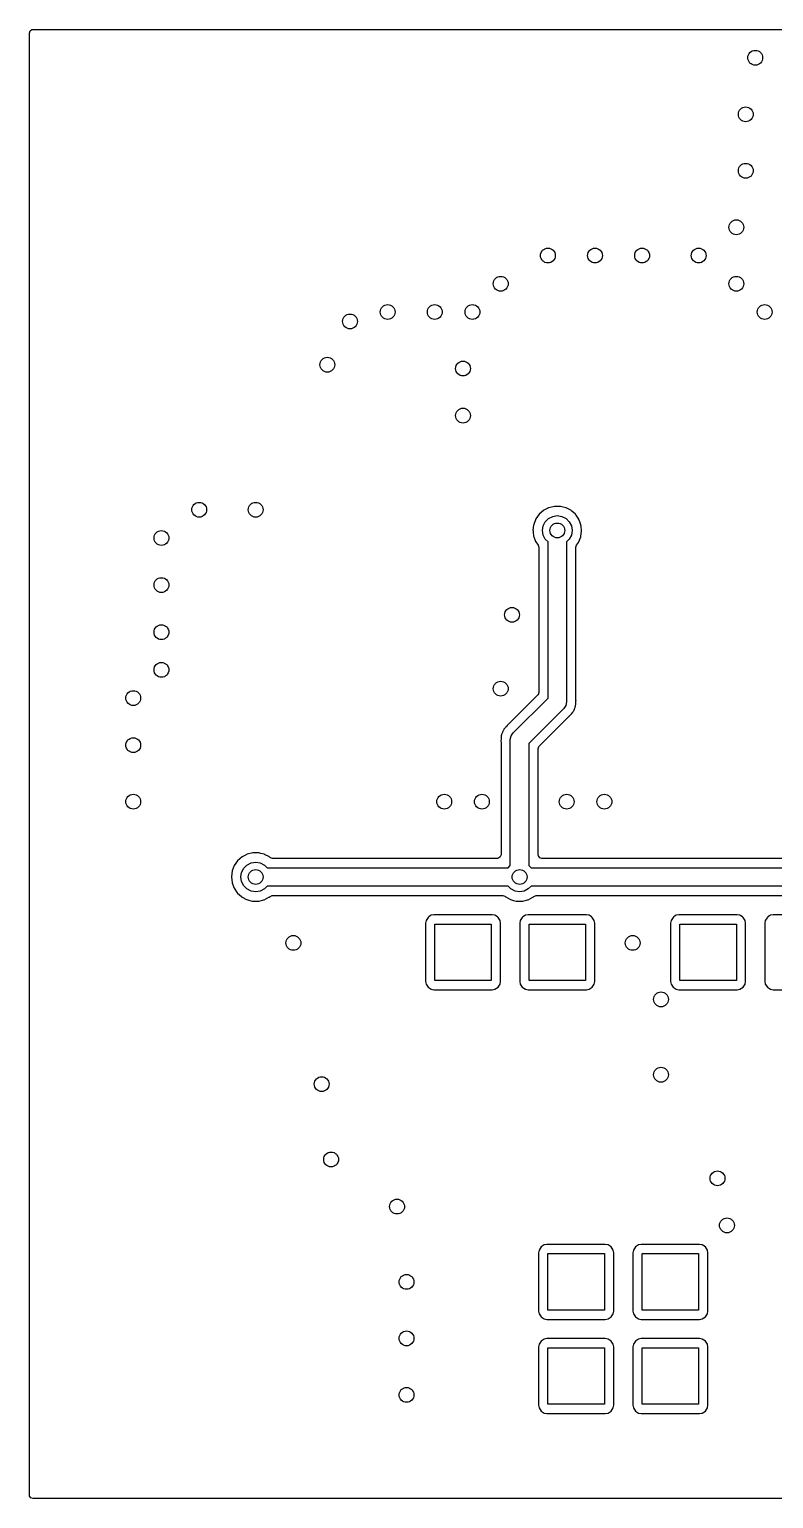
# Model space of a CAD drawing. Extents: x 0.23 to 2.59, y 0.27 to 1.83.
# Drawn here: x 0.23 to 1.02, y 0.27 to 1.83 of the extents above; entities that cross this region are included whole.
import ezdxf

# ---------------------------------------------------------------- set-up
doc = ezdxf.new("R2010")
doc.units = 0
doc.header["$MEASUREMENT"] = 0
doc.layers.add('BLACK', color=7, linetype='CONTINUOUS')

msp = doc.modelspace()

# ---------------------------------------------------------------- linework, layer by layer
at = {"layer": 'BLACK', "linetype": 'CONTINUOUS'}
for p, q in [((0.229862, 1.82624), (0.230607, 1.82853)), ((0.229862, 0.27376), (0.229862, 1.82624)), ((0.230607, 1.82853), (0.232555, 1.82995)), ((0.232555, 1.82995), (0.23376, 1.83014)), ((0.23376, 1.83014), (2.58624, 1.83014)), ((0.770828, 1.31526), (0.767264, 1.31019)), ((0.775499, 1.31934), (0.770828, 1.31526)), ((0.775708, 1.31945), (0.775499, 1.31934)), ((0.780604, 1.32197), (0.775708, 1.31945)), ((0.775708, 1.31945), (0.775708, 1.31945)), ((0.77726, 1.30726), (0.780744, 1.31074)), ((0.781007, 1.32218), (0.780604, 1.32197)), ((0.780744, 1.31074), (0.785134, 1.31298)), ((0.787035, 1.32363), (0.781007, 1.32218)), ((0.785134, 1.31298), (0.79, 1.31375)), ((0.78727, 1.32363), (0.787035, 1.32363)), ((0.790101, 1.32361), (0.78727, 1.32363)), ((0.78727, 1.32363), (0.78727, 1.32363)), ((0.79, 1.31375), (0.794866, 1.31298)), ((0.793233, 1.32359), (0.790101, 1.32361)), ((0.793461, 1.32354), (0.793233, 1.32359)), ((0.796239, 1.32284), (0.793461, 1.32354)), ((0.793461, 1.32354), (0.793461, 1.32354)), ((0.794866, 1.31298), (0.799256, 1.31074)), ((0.799245, 1.32208), (0.796239, 1.32284)), ((0.799453, 1.32197), (0.799245, 1.32208)), ((0.799256, 1.31074), (0.80274, 1.30726)), ((0.804231, 1.31945), (0.799453, 1.32197)), ((0.799453, 1.32197), (0.799453, 1.32197)), ((0.804723, 1.31918), (0.804231, 1.31945)), ((0.805596, 1.31841), (0.804723, 1.31918)), ((0.809176, 1.31522), (0.805596, 1.31841)), ((0.809352, 1.31506), (0.809176, 1.31522)), ((0.809176, 1.31522), (0.809176, 1.31522)), ((0.809485, 1.31487), (0.809352, 1.31506)), ((0.809983, 1.31414), (0.809485, 1.31487)), ((0.809485, 1.31487), (0.809485, 1.31487)), ((0.812863, 1.30995), (0.809983, 1.31414)), ((0.764899, 1.30356), (0.764203, 1.29827)), ((0.764203, 1.29827), (0.764229, 1.29804)), ((0.764229, 1.29804), (0.764229, 1.29804)), ((0.764229, 1.29804), (0.764437, 1.29615)), ((0.764437, 1.29615), (0.764883, 1.29211)), ((0.764981, 1.30418), (0.764899, 1.30356)), ((0.764982, 1.30418), (0.764981, 1.30418)), ((0.765012, 1.30442), (0.764982, 1.30418)), ((0.767264, 1.31019), (0.765012, 1.30442)), ((0.774252, 1.298), (0.775023, 1.30287)), ((0.775023, 1.29313), (0.774252, 1.298)), ((0.775023, 1.30287), (0.77726, 1.30726)), ((0.80274, 1.30726), (0.804977, 1.30287)), ((0.804977, 1.30287), (0.805748, 1.298)), ((0.805748, 1.298), (0.804977, 1.29313)), ((0.812946, 1.30973), (0.812863, 1.30995)), ((0.813879, 1.30726), (0.812946, 1.30973)), ((0.815054, 1.30415), (0.813879, 1.30726)), ((0.815, 1.29189), (0.815775, 1.29733)), ((0.815082, 1.30392), (0.815054, 1.30415)), ((0.815268, 1.30238), (0.815082, 1.30392)), ((0.815082, 1.30392), (0.815082, 1.30392)), ((0.815798, 1.298), (0.815268, 1.30238)), ((0.815775, 1.29733), (0.815793, 1.29746)), ((0.815775, 1.29733), (0.815775, 1.29733)), ((0.815793, 1.29746), (0.815798, 1.298)), ((0.764883, 1.29211), (0.765171, 1.29132)), ((0.765171, 1.29132), (0.7662, 1.28851)), ((0.7662, 1.28851), (0.767014, 1.28629)), ((0.767014, 1.28629), (0.767145, 1.28609)), ((0.767145, 1.28609), (0.769633, 1.28239)), ((0.769633, 1.28239), (0.770295, 1.28022)), ((0.770295, 1.28022), (0.770295, 1.12578)), ((0.77726, 1.28874), (0.775023, 1.29313)), ((0.780157, 1.28585), (0.77726, 1.28874)), ((0.780157, 1.12008), (0.780157, 1.28585)), ((0.80274, 1.28874), (0.799843, 1.28585)), ((0.799843, 1.28585), (0.799843, 1.116)), ((0.804977, 1.29313), (0.80274, 1.28874)), ((0.809705, 1.28028), (0.810437, 1.28255)), ((0.809705, 1.1185), (0.809705, 1.28028)), ((0.810437, 1.28255), (0.81247, 1.28538)), ((0.81247, 1.28538), (0.812607, 1.28557)), ((0.81247, 1.28538), (0.81247, 1.28538)), ((0.812607, 1.28557), (0.812761, 1.28595)), ((0.812761, 1.28595), (0.814832, 1.29111)), ((0.814832, 1.29111), (0.814919, 1.29132)), ((0.814832, 1.29111), (0.814832, 1.29111)), ((0.814919, 1.29132), (0.815, 1.29189)), ((0.769551, 1.12349), (0.769154, 1.12302)), ((0.770295, 1.12578), (0.769551, 1.12349)), ((0.769154, 1.12302), (0.737936, 1.0918)), ((0.74304, 1.08296), (0.780157, 1.12008)), ((0.79696, 1.10904), (0.759843, 1.07192)), ((0.799093, 1.11223), (0.79696, 1.10904)), ((0.799843, 1.116), (0.799093, 1.11223)), ((0.807462, 1.10644), (0.808119, 1.10819)), ((0.808119, 1.10819), (0.808241, 1.10848)), ((0.808241, 1.10848), (0.808919, 1.10993)), ((0.808919, 1.10993), (0.809038, 1.11018)), ((0.808919, 1.10993), (0.808919, 1.10993)), ((0.809038, 1.11018), (0.80908, 1.11045)), ((0.80908, 1.11045), (0.8091, 1.11058)), ((0.80908, 1.11045), (0.80908, 1.11045)), ((0.8091, 1.11058), (0.809301, 1.11135)), ((0.809301, 1.11135), (0.809346, 1.11147)), ((0.809346, 1.11147), (0.809443, 1.11173)), ((0.809346, 1.11147), (0.809346, 1.11147)), ((0.809443, 1.11173), (0.809582, 1.11359)), ((0.809582, 1.11359), (0.809618, 1.11391)), ((0.809618, 1.11391), (0.809682, 1.11432)), ((0.809682, 1.11432), (0.809705, 1.11446)), ((0.809682, 1.11432), (0.809682, 1.11432)), ((0.809791, 1.11769), (0.809705, 1.1185)), ((0.809705, 1.1151), (0.809715, 1.11539)), ((0.809705, 1.11446), (0.809705, 1.1151)), ((0.809715, 1.11539), (0.809841, 1.11708)), ((0.809861, 1.11735), (0.809791, 1.11769)), ((0.809841, 1.11708), (0.809861, 1.11735)), ((0.770846, 1.06898), (0.802064, 1.1002)), ((0.802064, 1.1002), (0.802457, 1.10051)), ((0.802456, 1.10051), (0.802667, 1.10069)), ((0.802457, 1.10051), (0.802456, 1.10051)), ((0.802667, 1.10069), (0.802902, 1.10084)), ((0.802902, 1.10084), (0.803086, 1.10105)), ((0.803086, 1.10105), (0.804303, 1.10243)), ((0.803086, 1.10105), (0.803086, 1.10105)), ((0.804303, 1.10243), (0.804468, 1.1026)), ((0.804468, 1.1026), (0.804934, 1.10307)), ((0.804934, 1.10307), (0.805201, 1.10342)), ((0.805201, 1.10342), (0.805398, 1.10367)), ((0.805398, 1.10367), (0.806639, 1.10507)), ((0.806639, 1.10507), (0.80681, 1.10544)), ((0.80681, 1.10544), (0.807219, 1.10612)), ((0.807219, 1.10612), (0.807462, 1.10644)), ((0.730285, 1.07661), (0.730139, 1.07465)), ((0.730295, 1.0769), (0.730285, 1.07661)), ((0.730318, 1.07768), (0.730295, 1.07754)), ((0.730295, 1.07754), (0.730295, 1.0769)), ((0.730382, 1.07809), (0.730318, 1.07768)), ((0.730318, 1.07768), (0.730318, 1.07768)), ((0.730418, 1.07841), (0.730382, 1.07809)), ((0.730536, 1.08), (0.730418, 1.07841)), ((0.730557, 1.08027), (0.730536, 1.08)), ((0.730699, 1.08065), (0.730557, 1.08027)), ((0.7309, 1.08142), (0.730699, 1.08065)), ((0.73092, 1.08155), (0.7309, 1.08142)), ((0.730962, 1.08182), (0.73092, 1.08155)), ((0.73092, 1.08155), (0.73092, 1.08155)), ((0.731081, 1.08207), (0.730962, 1.08182)), ((0.731759, 1.08352), (0.731081, 1.08207)), ((0.731081, 1.08207), (0.731081, 1.08207)), ((0.731881, 1.08381), (0.731759, 1.08352)), ((0.732441, 1.0853), (0.731881, 1.08381)), ((0.732538, 1.08556), (0.732441, 1.0853)), ((0.732781, 1.08588), (0.732538, 1.08556)), ((0.73319, 1.08656), (0.732781, 1.08588)), ((0.733361, 1.08693), (0.73319, 1.08656)), ((0.734602, 1.08833), (0.733361, 1.08693)), ((0.734799, 1.08858), (0.734602, 1.08833)), ((0.735066, 1.08893), (0.734799, 1.08858)), ((0.735532, 1.0894), (0.735066, 1.08893)), ((0.735697, 1.08957), (0.735532, 1.0894)), ((0.736914, 1.09095), (0.735697, 1.08957)), ((0.737098, 1.09116), (0.736914, 1.09095)), ((0.736914, 1.09095), (0.736914, 1.09095)), ((0.737333, 1.09131), (0.737098, 1.09116)), ((0.737544, 1.09149), (0.737333, 1.09131)), ((0.737936, 1.0918), (0.737543, 1.09149)), ((0.737543, 1.09149), (0.737544, 1.09149)), ((0.740157, 1.076), (0.740907, 1.07977)), ((0.740907, 1.07977), (0.74304, 1.08296)), ((0.730139, 1.07465), (0.730197, 1.07437)), ((0.730197, 1.07437), (0.730197, 1.07437)), ((0.730197, 1.07437), (0.730209, 1.07431)), ((0.730209, 1.07431), (0.730295, 1.0735)), ((0.730295, 1.0735), (0.730295, 0.953602)), ((0.740157, 0.942154), (0.740157, 1.076)), ((0.759843, 1.07192), (0.759843, 0.942154)), ((0.769705, 1.06622), (0.770449, 1.06851)), ((0.769705, 0.953602), (0.769705, 1.06622)), ((0.770449, 1.06851), (0.770846, 1.06898)), ((0.458436, 0.952854), (0.455708, 0.951445)), ((0.461007, 0.95418), (0.458436, 0.952854)), ((0.467034, 0.955627), (0.461007, 0.95418)), ((0.467269, 0.955626), (0.467034, 0.955627)), ((0.470101, 0.955611), (0.467269, 0.955626)), ((0.467269, 0.955626), (0.467269, 0.955626)), ((0.473233, 0.955595), (0.470101, 0.955611)), ((0.473461, 0.955538), (0.473233, 0.955595)), ((0.475527, 0.955019), (0.473461, 0.955538)), ((0.473461, 0.955538), (0.473461, 0.955538)), ((0.479245, 0.954085), (0.475527, 0.955019)), ((0.479452, 0.953975), (0.479245, 0.954085)), ((0.479453, 0.953975), (0.479452, 0.953975)), ((0.484516, 0.951294), (0.479453, 0.953975)), ((0.730295, 0.953602), (0.729551, 0.951311)), ((0.769895, 0.952398), (0.769705, 0.953602)), ((0.771311, 0.950449), (0.769895, 0.952398)), ((0.445012, 0.936416), (0.444203, 0.93027)), ((0.447263, 0.942191), (0.445012, 0.936416)), ((0.450828, 0.947262), (0.447263, 0.942191)), ((0.455499, 0.951337), (0.450828, 0.947262)), ((0.455022, 0.934866), (0.457259, 0.939256)), ((0.455708, 0.951445), (0.455499, 0.951337)), ((0.455708, 0.951445), (0.455708, 0.951445)), ((0.457259, 0.939256), (0.460743, 0.94274)), ((0.460743, 0.94274), (0.465133, 0.944977)), ((0.465133, 0.944977), (0.47, 0.945748)), ((0.47, 0.945748), (0.474866, 0.944977)), ((0.474866, 0.944977), (0.479256, 0.94274)), ((0.479256, 0.94274), (0.482154, 0.939843)), ((0.482154, 0.939843), (0.737846, 0.939843)), ((0.484723, 0.951184), (0.484516, 0.951294)), ((0.485275, 0.950692), (0.484723, 0.951184)), ((0.485577, 0.950449), (0.485275, 0.950692)), ((0.487868, 0.949705), (0.485577, 0.950449)), ((0.726398, 0.949705), (0.487868, 0.949705)), ((0.727602, 0.949895), (0.726398, 0.949705)), ((0.729551, 0.951311), (0.727602, 0.949895)), ((0.737846, 0.939843), (0.740157, 0.942154)), ((0.759843, 0.942154), (0.762154, 0.939843)), ((0.762154, 0.939843), (1.21785, 0.939843)), ((0.773602, 0.949705), (0.771311, 0.950449)), ((1.21217, 0.949705), (0.773602, 0.949705)), ((0.444203, 0.93027), (0.444228, 0.930037)), ((0.444228, 0.930037), (0.444228, 0.930036)), ((0.444228, 0.930036), (0.444578, 0.926867)), ((0.444578, 0.926867), (0.444883, 0.924109)), ((0.444883, 0.924109), (0.444964, 0.923888)), ((0.444964, 0.923888), (0.44676, 0.91898)), ((0.454252, 0.93), (0.455022, 0.934866)), ((0.455022, 0.925134), (0.454252, 0.93)), ((0.457259, 0.920744), (0.455022, 0.925134)), ((0.460743, 0.91726), (0.457259, 0.920744)), ((0.44676, 0.91898), (0.447013, 0.918288)), ((0.447013, 0.918288), (0.447144, 0.918093)), ((0.447144, 0.918093), (0.450339, 0.913338)), ((0.450339, 0.913338), (0.450339, 0.913338)), ((0.450339, 0.913338), (0.45047, 0.913143)), ((0.45047, 0.913143), (0.450644, 0.912985)), ((0.450644, 0.912985), (0.450644, 0.912985)), ((0.450644, 0.912985), (0.454881, 0.909129)), ((0.454881, 0.909129), (0.455055, 0.908971)), ((0.455055, 0.908971), (0.455724, 0.908608)), ((0.455724, 0.908608), (0.460296, 0.906125)), ((0.460296, 0.906125), (0.460296, 0.906125)), ((0.460296, 0.906125), (0.460503, 0.906013)), ((0.460503, 0.906013), (0.463643, 0.90519)), ((0.465133, 0.915023), (0.460743, 0.91726)), ((0.463643, 0.90519), (0.466271, 0.9045)), ((0.47, 0.914252), (0.465133, 0.915023)), ((0.474866, 0.915023), (0.47, 0.914252)), ((0.473381, 0.9045), (0.478509, 0.905674)), ((0.479256, 0.91726), (0.474866, 0.915023)), ((0.478509, 0.905674), (0.478739, 0.905727)), ((0.478509, 0.905674), (0.478509, 0.905674)), ((0.478739, 0.905727), (0.478948, 0.905832)), ((0.478948, 0.905832), (0.484066, 0.908407)), ((0.482154, 0.920157), (0.479256, 0.91726)), ((0.737846, 0.920157), (0.482154, 0.920157)), ((0.484066, 0.908407), (0.484067, 0.908407)), ((0.484067, 0.908407), (0.484276, 0.908512)), ((0.484276, 0.908512), (0.485271, 0.909361)), ((0.485271, 0.909361), (0.487496, 0.910283)), ((0.487496, 0.910283), (0.487802, 0.910295)), ((0.487802, 0.910295), (0.732092, 0.910295)), ((0.732092, 0.910295), (0.734383, 0.909551)), ((0.734383, 0.909551), (0.734715, 0.90928)), ((0.734715, 0.90928), (0.734855, 0.909154)), ((0.734855, 0.909154), (0.735056, 0.908971)), ((0.735056, 0.908971), (0.735262, 0.908859)), ((0.735262, 0.908859), (0.735262, 0.908859)), ((0.735262, 0.908859), (0.740296, 0.906125)), ((0.740744, 0.91726), (0.737846, 0.920157)), ((0.740296, 0.906125), (0.740297, 0.906125)), ((0.740297, 0.906125), (0.740503, 0.906013)), ((0.740503, 0.906013), (0.743643, 0.90519)), ((0.745134, 0.915023), (0.740744, 0.91726)), ((0.743643, 0.90519), (0.746272, 0.9045)), ((0.75, 0.914252), (0.745134, 0.915023)), ((0.754866, 0.915023), (0.75, 0.914252)), ((0.753382, 0.9045), (0.75851, 0.905674)), ((0.759256, 0.91726), (0.754866, 0.915023)), ((0.75851, 0.905674), (0.758739, 0.905727)), ((0.75851, 0.905674), (0.75851, 0.905674)), ((0.758739, 0.905727), (0.758949, 0.905832)), ((0.758949, 0.905832), (0.764067, 0.908407)), ((0.762154, 0.920157), (0.759256, 0.91726)), ((1.21785, 0.920157), (0.762154, 0.920157)), ((0.764067, 0.908407), (0.764277, 0.908512)), ((0.764067, 0.908407), (0.764067, 0.908407)), ((0.764277, 0.908512), (0.765271, 0.909361)), ((0.765271, 0.909361), (0.767497, 0.910283)), ((0.767497, 0.910283), (0.767802, 0.910295)), ((0.767802, 0.910295), (1.21209, 0.910295)), ((0.466271, 0.9045), (0.466271, 0.9045)), ((0.466271, 0.9045), (0.466498, 0.90444)), ((0.466498, 0.90444), (0.466733, 0.904437)), ((0.466733, 0.904437), (0.466733, 0.904437)), ((0.466733, 0.904437), (0.469597, 0.904392)), ((0.469597, 0.904392), (0.472696, 0.904343)), ((0.472696, 0.904343), (0.473381, 0.9045)), ((0.659029, 0.889862), (0.656152, 0.88929)), ((0.720971, 0.889862), (0.659029, 0.889862)), ((0.723848, 0.88929), (0.720971, 0.889862)), ((0.746272, 0.9045), (0.746272, 0.9045)), ((0.746272, 0.9045), (0.746499, 0.90444)), ((0.746499, 0.90444), (0.746733, 0.904437)), ((0.746733, 0.904437), (0.746734, 0.904437)), ((0.746734, 0.904437), (0.749598, 0.904392)), ((0.749598, 0.904392), (0.752697, 0.904343)), ((0.752697, 0.904343), (0.753382, 0.9045)), ((0.759029, 0.889862), (0.756152, 0.88929)), ((0.820971, 0.889862), (0.759029, 0.889862)), ((0.823848, 0.88929), (0.820971, 0.889862)), ((0.919029, 0.889862), (0.916152, 0.88929)), ((0.980971, 0.889862), (0.919029, 0.889862)), ((0.983848, 0.88929), (0.980971, 0.889862)), ((1.01903, 0.889862), (1.01615, 0.88929)), ((1.08097, 0.889862), (1.01903, 0.889862)), ((0.65071, 0.883848), (0.650138, 0.880971)), ((0.650138, 0.880971), (0.650138, 0.819029)), ((0.65289, 0.88711), (0.65071, 0.883848)), ((0.65358, 0.887572), (0.65289, 0.88711)), ((0.655216, 0.888665), (0.65358, 0.887572)), ((0.656152, 0.88929), (0.655216, 0.888665)), ((0.66, 0.82), (0.66, 0.88)), ((0.66, 0.88), (0.72, 0.88)), ((0.72, 0.88), (0.72, 0.82)), ((0.724784, 0.888665), (0.723848, 0.88929)), ((0.72642, 0.887572), (0.724784, 0.888665)), ((0.72711, 0.88711), (0.72642, 0.887572)), ((0.72929, 0.883848), (0.72711, 0.88711)), ((0.729862, 0.880971), (0.72929, 0.883848)), ((0.729862, 0.819029), (0.729862, 0.880971)), ((0.75071, 0.883848), (0.750138, 0.880971)), ((0.750138, 0.880971), (0.750138, 0.819029)), ((0.75289, 0.88711), (0.75071, 0.883848)), ((0.75358, 0.887572), (0.75289, 0.88711)), ((0.755216, 0.888665), (0.75358, 0.887572)), ((0.756152, 0.88929), (0.755216, 0.888665)), ((0.76, 0.82), (0.76, 0.88)), ((0.76, 0.88), (0.82, 0.88)), ((0.82, 0.88), (0.82, 0.82)), ((0.824784, 0.888665), (0.823848, 0.88929)), ((0.82642, 0.887572), (0.824784, 0.888665)), ((0.82711, 0.88711), (0.82642, 0.887572)), ((0.82929, 0.883848), (0.82711, 0.88711)), ((0.829862, 0.880971), (0.82929, 0.883848)), ((0.829862, 0.819029), (0.829862, 0.880971)), ((0.91071, 0.883848), (0.910138, 0.880971)), ((0.910138, 0.880971), (0.910138, 0.819029)), ((0.91289, 0.88711), (0.91071, 0.883848)), ((0.91358, 0.887572), (0.91289, 0.88711)), ((0.915216, 0.888665), (0.91358, 0.887572)), ((0.916152, 0.88929), (0.915216, 0.888665)), ((0.92, 0.82), (0.92, 0.88)), ((0.92, 0.88), (0.98, 0.88)), ((0.98, 0.88), (0.98, 0.82)), ((0.984784, 0.888665), (0.983848, 0.88929)), ((0.98642, 0.887572), (0.984784, 0.888665)), ((0.98711, 0.88711), (0.98642, 0.887572)), ((0.98929, 0.883848), (0.98711, 0.88711)), ((0.989862, 0.880971), (0.98929, 0.883848)), ((0.989862, 0.819029), (0.989862, 0.880971)), ((1.01071, 0.883848), (1.01014, 0.880971)), ((1.01014, 0.880971), (1.01014, 0.819029)), ((1.01289, 0.88711), (1.01071, 0.883848)), ((1.01358, 0.887572), (1.01289, 0.88711)), ((1.01522, 0.888665), (1.01358, 0.887572)), ((1.01615, 0.88929), (1.01522, 0.888665)), ((0.650138, 0.819029), (0.65071, 0.816152)), ((0.65071, 0.816152), (0.65289, 0.81289)), ((0.65289, 0.81289), (0.656152, 0.81071)), ((0.72, 0.82), (0.66, 0.82)), ((0.723848, 0.81071), (0.72711, 0.81289)), ((0.72711, 0.81289), (0.72929, 0.816152)), ((0.72929, 0.816152), (0.729862, 0.819029)), ((0.750138, 0.819029), (0.75071, 0.816152)), ((0.75071, 0.816152), (0.75289, 0.81289)), ((0.75289, 0.81289), (0.756152, 0.81071)), ((0.82, 0.82), (0.76, 0.82)), ((0.823848, 0.81071), (0.82711, 0.81289)), ((0.82711, 0.81289), (0.82929, 0.816152)), ((0.82929, 0.816152), (0.829862, 0.819029)), ((0.910138, 0.819029), (0.91071, 0.816152)), ((0.91071, 0.816152), (0.91289, 0.81289)), ((0.91289, 0.81289), (0.916152, 0.81071)), ((0.98, 0.82), (0.92, 0.82)), ((0.983848, 0.81071), (0.98711, 0.81289)), ((0.98711, 0.81289), (0.98929, 0.816152)), ((0.98929, 0.816152), (0.989862, 0.819029)), ((1.01014, 0.819029), (1.01071, 0.816152)), ((1.01071, 0.816152), (1.01289, 0.81289)), ((1.01289, 0.81289), (1.01615, 0.81071)), ((0.656152, 0.81071), (0.659029, 0.810138)), ((0.659029, 0.810138), (0.720971, 0.810138)), ((0.720971, 0.810138), (0.723848, 0.81071)), ((0.756152, 0.81071), (0.759029, 0.810138)), ((0.759029, 0.810138), (0.820971, 0.810138)), ((0.820971, 0.810138), (0.823848, 0.81071)), ((0.916152, 0.81071), (0.919029, 0.810138)), ((0.919029, 0.810138), (0.980971, 0.810138)), ((0.980971, 0.810138), (0.983848, 0.81071)), ((1.01615, 0.81071), (1.01903, 0.810138)), ((1.01903, 0.810138), (1.08097, 0.810138)), ((0.77071, 0.533848), (0.770138, 0.530971)), ((0.770138, 0.530971), (0.770138, 0.469029)), ((0.77289, 0.53711), (0.77071, 0.533848)), ((0.776152, 0.53929), (0.77289, 0.53711)), ((0.779029, 0.539862), (0.776152, 0.53929)), ((0.840971, 0.539862), (0.779029, 0.539862)), ((0.843848, 0.53929), (0.840971, 0.539862)), ((0.84711, 0.53711), (0.843848, 0.53929)), ((0.84929, 0.533848), (0.84711, 0.53711)), ((0.849862, 0.530971), (0.84929, 0.533848)), ((0.849862, 0.469029), (0.849862, 0.530971)), ((0.87071, 0.533848), (0.870138, 0.530971)), ((0.870138, 0.530971), (0.870138, 0.469029)), ((0.87289, 0.53711), (0.87071, 0.533848)), ((0.876152, 0.53929), (0.87289, 0.53711)), ((0.879029, 0.539862), (0.876152, 0.53929)), ((0.940971, 0.539862), (0.879029, 0.539862)), ((0.943848, 0.53929), (0.940971, 0.539862)), ((0.94711, 0.53711), (0.943848, 0.53929)), ((0.94929, 0.533848), (0.94711, 0.53711)), ((0.949862, 0.530971), (0.94929, 0.533848)), ((0.949862, 0.469029), (0.949862, 0.530971)), ((0.78, 0.47), (0.78, 0.53)), ((0.78, 0.53), (0.84, 0.53)), ((0.84, 0.53), (0.84, 0.47)), ((0.88, 0.47), (0.88, 0.53)), ((0.88, 0.53), (0.94, 0.53)), ((0.94, 0.53), (0.94, 0.47)), ((0.770138, 0.469029), (0.77071, 0.466152)), ((0.84, 0.47), (0.78, 0.47)), ((0.84929, 0.466152), (0.849862, 0.469029)), ((0.870138, 0.469029), (0.87071, 0.466152)), ((0.94, 0.47), (0.88, 0.47)), ((0.94929, 0.466152), (0.949862, 0.469029)), ((0.77071, 0.466152), (0.77289, 0.46289)), ((0.77289, 0.46289), (0.776152, 0.46071)), ((0.776152, 0.46071), (0.779029, 0.460138)), ((0.779029, 0.460138), (0.840971, 0.460138)), ((0.840971, 0.460138), (0.843848, 0.46071)), ((0.843848, 0.46071), (0.84711, 0.46289)), ((0.84711, 0.46289), (0.84929, 0.466152)), ((0.87071, 0.466152), (0.87289, 0.46289)), ((0.87289, 0.46289), (0.876152, 0.46071)), ((0.876152, 0.46071), (0.879029, 0.460138)), ((0.879029, 0.460138), (0.940971, 0.460138)), ((0.940971, 0.460138), (0.943848, 0.46071)), ((0.943848, 0.46071), (0.94711, 0.46289)), ((0.94711, 0.46289), (0.94929, 0.466152)), ((0.77289, 0.43711), (0.77071, 0.433848)), ((0.776152, 0.43929), (0.77289, 0.43711)), ((0.779029, 0.439862), (0.776152, 0.43929)), ((0.840971, 0.439862), (0.779029, 0.439862)), ((0.843848, 0.43929), (0.840971, 0.439862)), ((0.84711, 0.43711), (0.843848, 0.43929)), ((0.84929, 0.433848), (0.84711, 0.43711)), ((0.87289, 0.43711), (0.87071, 0.433848)), ((0.876152, 0.43929), (0.87289, 0.43711)), ((0.879029, 0.439862), (0.876152, 0.43929)), ((0.940971, 0.439862), (0.879029, 0.439862)), ((0.943848, 0.43929), (0.940971, 0.439862)), ((0.94711, 0.43711), (0.943848, 0.43929)), ((0.94929, 0.433848), (0.94711, 0.43711)), ((0.77071, 0.433848), (0.770138, 0.430971)), ((0.770138, 0.430971), (0.770138, 0.369029)), ((0.78, 0.37), (0.78, 0.43)), ((0.78, 0.43), (0.84, 0.43)), ((0.84, 0.43), (0.84, 0.37)), ((0.849862, 0.430971), (0.84929, 0.433848)), ((0.849862, 0.369029), (0.849862, 0.430971)), ((0.87071, 0.433848), (0.870138, 0.430971)), ((0.870138, 0.430971), (0.870138, 0.369029)), ((0.88, 0.37), (0.88, 0.43)), ((0.88, 0.43), (0.94, 0.43)), ((0.94, 0.43), (0.94, 0.37)), ((0.949862, 0.430971), (0.94929, 0.433848)), ((0.949862, 0.369029), (0.949862, 0.430971)), ((0.770138, 0.369029), (0.77071, 0.366152)), ((0.77071, 0.366152), (0.77289, 0.36289)), ((0.77289, 0.36289), (0.776152, 0.36071)), ((0.776152, 0.36071), (0.779029, 0.360138)), ((0.779029, 0.360138), (0.840971, 0.360138)), ((0.84, 0.37), (0.78, 0.37)), ((0.840971, 0.360138), (0.843848, 0.36071)), ((0.843848, 0.36071), (0.84711, 0.36289)), ((0.84711, 0.36289), (0.84929, 0.366152)), ((0.84929, 0.366152), (0.849862, 0.369029)), ((0.870138, 0.369029), (0.87071, 0.366152)), ((0.87071, 0.366152), (0.87289, 0.36289)), ((0.87289, 0.36289), (0.876152, 0.36071)), ((0.876152, 0.36071), (0.879029, 0.360138)), ((0.879029, 0.360138), (0.940971, 0.360138)), ((0.94, 0.37), (0.88, 0.37)), ((0.940971, 0.360138), (0.943848, 0.36071)), ((0.943848, 0.36071), (0.94711, 0.36289)), ((0.94711, 0.36289), (0.94929, 0.366152)), ((0.94929, 0.366152), (0.949862, 0.369029)), ((0.230053, 0.272555), (0.229862, 0.27376)), ((0.231469, 0.270607), (0.230053, 0.272555)), ((0.23376, 0.269862), (0.231469, 0.270607)), ((2.58624, 0.269862), (0.23376, 0.269862))]:
    msp.add_line(p, q, dxfattribs=at)
at = {"layer": 'BLACK'}
for centre in [(1, 1.8), (0.99, 1.74), (0.99, 1.68), (0.98, 1.62), (0.78, 1.59), (0.83, 1.59), (0.88, 1.59), (0.94, 1.59), (0.73, 1.56), (0.98, 1.56), (0.61, 1.53), (0.66, 1.53), (0.7, 1.53), (1.01, 1.53), (0.57, 1.52), (0.546, 1.474), (0.690001, 1.47), (0.69, 1.42), (0.41, 1.32), (0.47, 1.32), (0.37, 1.29), (0.79, 1.298), (0.37, 1.24), (0.742, 1.20841), (0.37, 1.19), (0.37, 1.15), (0.34, 1.12), (0.73, 1.13), (0.34, 1.07), (0.34, 1.01), (0.67, 1.01), (0.71, 1.01), (0.8, 1.01), (0.84, 1.01), (0.47, 0.93), (0.75, 0.93), (0.51, 0.86), (0.87, 0.86), (0.9, 0.8), (0.54, 0.71), (0.9, 0.72), (0.55, 0.63), (0.96, 0.61), (0.62, 0.58), (0.97, 0.56), (0.63, 0.5), (0.63, 0.44), (0.63, 0.38)]:
    msp.add_circle(centre, 0.007874, dxfattribs=at)

doc.saveas('drawing.dxf')
